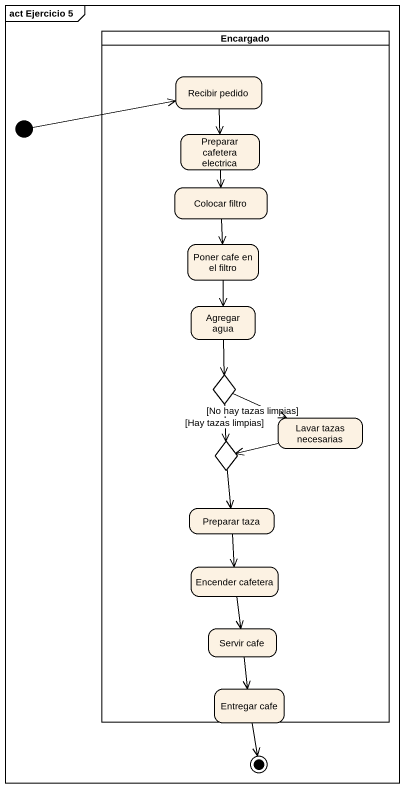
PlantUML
@startuml
mainframe act Ejercicio 5
hide empty description
state Encargado <<partition>> {
  state "Recibir pedido" as Recibir_pedido
  state "Preparar cafetera electrica" as Preparar_cafetera_electrica
  state "Colocar filtro" as Colocar_filtro
  state "Poner cafe en el filtro" as Poner_cafe_en_el_filtro
  state "Agregar agua" as Agregar_agua
  state choice1 <<choice>>
  state "Lavar tazas necesarias" as Lavar_tazas_necesarias
  state choice2 <<choice>>
  state "Preparar taza" as Preparar_taza
  state "Encender cafetera" as Encender_cafetera
  state "Servir cafe" as Servir_cafe
  state "Entregar cafe" as Entregar_cafe
}
state initial1 <<start>>
state final1 <<end>>
Recibir_pedido --> Preparar_cafetera_electrica
initial1 -right-> Recibir_pedido
Preparar_cafetera_electrica --> Colocar_filtro
Colocar_filtro --> Poner_cafe_en_el_filtro
Poner_cafe_en_el_filtro --> Agregar_agua
Agregar_agua --> choice1
choice1 -right-> Lavar_tazas_necesarias : [No hay tazas limpias]
choice1 --> choice2 : [Hay tazas limpias]
Lavar_tazas_necesarias -left-> choice2
choice2 --> Preparar_taza
Preparar_taza --> Encender_cafetera
Encender_cafetera --> Servir_cafe
Servir_cafe --> Entregar_cafe
Entregar_cafe --> final1
@enduml
